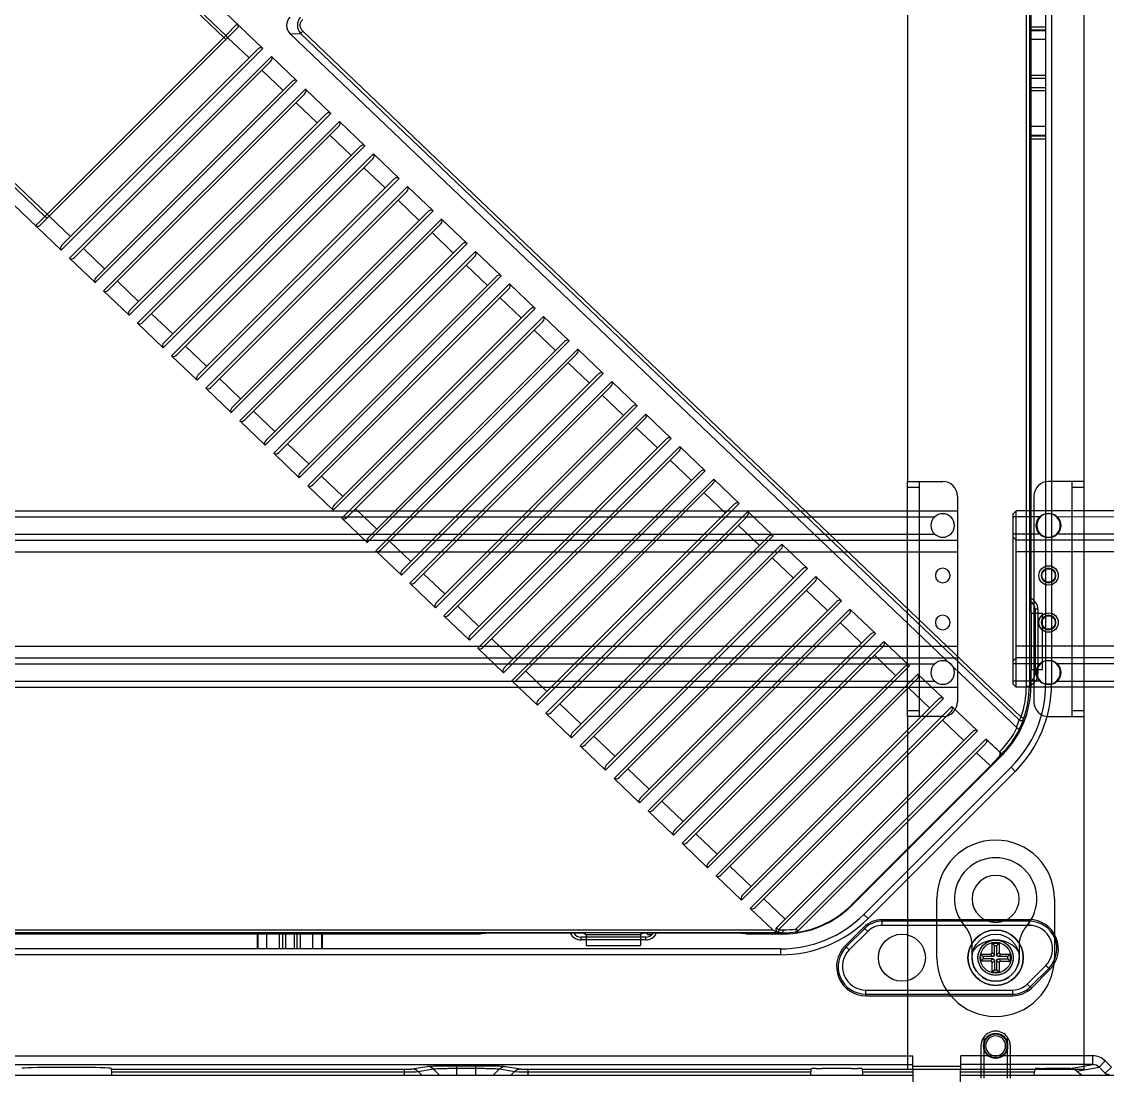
# Model space of a CAD drawing. Header units: millimetres. Extents: x 562 to 17351, y 2396 to 6995.
# Drawn here: x 13129.7 to 13314.3, y 4543.7 to 4722.9 of the extents above; entities that cross this region are included whole.
import ezdxf

# ---------------------------------------------------------------- set-up
doc = ezdxf.new("R2010")
doc.units = ezdxf.units.MM
doc.linetypes.add('HIDDEN', pattern=[0.2, 0.1, -0.1])
doc.layers.add('02___PRT_ALL_AXES', color=7, linetype='Continuous')
doc.layers.add('DEFAULT_2', color=8, linetype='HIDDEN')
doc.layers.add('1轮廓线', color=7, linetype='Continuous', lineweight=25)

# ---------------------------------------------------------------- blocks, each defined once
blk = doc.blocks.new('32211212')
at = {"color": 114, "linetype": 'Continuous', "lineweight": 25, "true_color": 0x139b48}
for p, q in [((4286.61, 2263.17), (4286.61, 2261.67)), ((4290.61, 2261.67), (4290.61, 2263.17)), ((4286.11, 2261.67), (4286.11, 2256.17)), ((4286.91, 2261.67), (4286.61, 2261.67)), ((4286.61, 2261.67), (4286.61, 2256.17)), ((4290.31, 2261.67), (4290.61, 2261.67)), ((4290.61, 2256.17), (4290.61, 2261.67)), ((4291.11, 2256.17), (4291.11, 2261.67)), ((4273.61, 2160.17), (4273.61, 1682.67)), ((4303.61, 2160.17), (4303.61, 1682.67)), ((4273.61, 1682.67), (4279.61, 1682.67)), ((4273.61, 1681.67), (4273.61, 1682.67)), ((4273.61, 1681.67), (4275.61, 1681.67)), ((4273.61, 1643.67), (4273.61, 1681.67)), ((4275.61, 1682.67), (4275.61, 1682.38)), ((4275.61, 1682.38), (4275.61, 1642.96)), ((4303.61, 1682.67), (4297.61, 1682.67)), ((4301.61, 1682.38), (4301.61, 1682.67)), ((4301.61, 1642.96), (4301.61, 1682.38)), ((4301.61, 1681.67), (4303.61, 1681.67)), ((4303.61, 1682.67), (4303.61, 1681.67)), ((4303.61, 1681.67), (4303.61, 1643.67)), ((4282.11, 1680.17), (4282.11, 1645.17)), ((4295.11, 1680.17), (4295.11, 1645.17)), ((4275.61, 1643.67), (4273.61, 1643.67)), ((4273.61, 1642.67), (4273.61, 1643.67)), ((4275.61, 1642.96), (4275.61, 1642.67)), ((4303.61, 1643.67), (4301.61, 1643.67)), ((4301.61, 1642.67), (4301.61, 1642.96)), ((4303.61, 1643.67), (4303.61, 1642.67)), ((4273.61, 1642.67), (4273.61, 1582.67)), ((4279.61, 1642.67), (4273.61, 1642.67)), ((4297.61, 1642.67), (4303.61, 1642.67)), ((4303.61, 1642.67), (4303.61, 1582.67)), ((4278.61, 1601.67), (4278.61, 1611.67)), ((4298.61, 1611.67), (4298.61, 1601.67)), ((4284.61, 1601.67), (4284.61, 1603.73)), ((4292.61, 1603.73), (4292.61, 1601.67)), ((4303.61, 1582.67), (4273.61, 1582.67))]:
    blk.add_line(p, q, dxfattribs=at)
at = {"color": 114, "linetype": 'Continuous', "true_color": 0x139b48}
for p, q in [((3691.61, 1677.17), (3692.11, 1677.67)), ((3691.61, 1648.17), (3691.61, 1677.17)), ((3696.14, 1676.67), (3691.61, 1676.67)), ((3692.11, 1647.67), (3692.11, 1677.67)), ((3742.11, 1677.67), (3692.11, 1677.67)), ((3755.11, 1677.67), (4282.11, 1677.67)), ((3696.14, 1673.67), (3691.61, 1673.67)), ((3691.61, 1673.17), (3692.11, 1672.67)), ((3742.11, 1672.67), (3692.11, 1672.67)), ((3755.11, 1672.67), (4282.11, 1672.67)), ((3742.11, 1670.67), (3692.11, 1670.67)), ((3755.11, 1670.67), (4282.11, 1670.67)), ((3742.11, 1654.67), (3692.11, 1654.67)), ((3755.11, 1654.67), (4282.11, 1654.67)), ((3691.61, 1652.17), (3692.11, 1652.67)), ((3742.11, 1652.67), (3692.11, 1652.67)), ((3755.11, 1652.67), (4282.11, 1652.67)), ((3696.14, 1651.67), (3691.61, 1651.67)), ((3696.14, 1648.67), (3691.61, 1648.67)), ((3691.61, 1648.17), (3692.11, 1647.67)), ((3742.11, 1647.67), (3692.11, 1647.67)), ((3755.11, 1647.67), (4282.11, 1647.67))]:
    blk.add_line(p, q, dxfattribs=at)
for centre, radius in [((3697.61, 1666.67), 1.65), ((3697.61, 1666.67), 1.15), ((3697.61, 1658.67), 1.65), ((3697.61, 1658.67), 1.15)]:
    blk.add_circle(centre, radius, dxfattribs=at)
at = {"color": 114, "linetype": 'Continuous', "lineweight": 25, "true_color": 0x139b48}
for centre, radius, start, end in [((4288.61, 2261.67), 2.5, 143.1301, 180), ((4288.61, 2261.67), 2.5, 36.8699, 143.1301), ((4288.61, 2261.67), 2, 0, 180), ((4288.61, 2261.67), 1.7, 0, 180), ((4288.61, 2261.67), 2.5, 0, 36.8699), ((4288.61, 2261.67), 2, 180, 0), ((4288.61, 2261.67), 1.7, 180, 0), ((4279.61, 1680.17), 2.5, 0, 90), ((4297.61, 1680.17), 2.5, 90, 180), ((4279.61, 1675.17), 2, 0, 180), ((4297.61, 1675.17), 2, 0, 180), ((4279.61, 1675.17), 2, 180, 0), ((4297.61, 1675.17), 2, 180, 0), ((4279.61, 1666.67), 1.25, 0, 180), ((4297.61, 1666.67), 1.25, 0, 180), ((4279.61, 1666.67), 1.25, 180, 0), ((4297.61, 1666.67), 1.25, 180, 0), ((4279.61, 1658.67), 1.25, 0, 180), ((4297.61, 1658.67), 1.25, 0, 180), ((4279.61, 1658.67), 1.25, 180, 0), ((4297.61, 1658.67), 1.25, 180, 0), ((4279.61, 1650.17), 2, 0, 180), ((4297.61, 1650.17), 2, 0, 180), ((4279.61, 1650.17), 2, 180, 0), ((4297.61, 1650.17), 2, 180, 0), ((4279.61, 1645.17), 2.5, 270, 0), ((4297.61, 1645.17), 2.5, 180, 270), ((4288.61, 1611.67), 10, 0, 180), ((4288.61, 1611.67), 7, 318.5904, 221.4096), ((4288.61, 1611.67), 4, 0, 180), ((4288.61, 1611.67), 4, 180, 0), ((4279.61, 1603.73), 5, 0, 41.4096), ((4297.61, 1603.73), 5, 138.5904, 180), ((4288.61, 1599.67), 5, 36.8699, 143.1301), ((4288.61, 1601.67), 10, 180, 0), ((4288.61, 1601.67), 4, 180, 0), ((4288.61, 1586.67), 2.1, 0, 180), ((4288.61, 1586.67), 2.1, 180, 0)]:
    blk.add_arc(centre, radius, start, end, dxfattribs=at)
at = {"layer": '02___PRT_ALL_AXES', "color": 114, "linetype": 'Continuous', "true_color": 0x139b48}
for p, q in [((3738.14, 1676.67), (3699.16, 1676.59)), ((3759.08, 1676.67), (4278.14, 1676.67)), ((3738.14, 1673.67), (3699.1, 1673.69)), ((3759.08, 1673.67), (4278.14, 1673.67)), ((3738.14, 1651.67), (3699.11, 1651.64)), ((3759.08, 1651.67), (4278.14, 1651.67)), ((3738.14, 1648.67), (3699.04, 1648.63)), ((3759.08, 1648.67), (4278.14, 1648.67))]:
    blk.add_line(p, q, dxfattribs=at)
for centre in [(3697.61, 1675.17), (3697.61, 1650.17)]:
    blk.add_circle(centre, 2.1, dxfattribs=at)
blk = doc.blocks.new('*U169')
blk.add_blockref('32211212', (-3997.61, -1923.42))
blk = doc.blocks.new('*U170')
at = {"color": 0, "linetype": 'ByBlock', "lineweight": -2, "transparency": 16777216}
for p in [(600, 675), (1200, 675), (600, 0)]:
    blk.add_blockref('*U169', p, dxfattribs=at)
blk = doc.blocks.new('DASFASFASEFWE')
at = {"color": 7, "linetype": 'Continuous'}
for p, q in [((278.77, 3394.16), (136.81, 3529.77)), ((134.88, 3527.76), (272.45, 3396.34)), ((134.57, 3527.43), (272.14, 3396.02)), ((408.59, 3285.7), (408.59, 3490.95)), ((409.09, 3490.95), (409.09, 3285.7)), ((409.35, 3478.32), (409.35, 3298.32)), ((241.71, 3365.59), (138.37, 3464.31)), ((242.07, 3365.95), (138.72, 3464.68)), ((136.81, 3462.67), (244.45, 3359.84)), ((274.42, 3398.31), (272.45, 3396.34)), ((240.78, 3363.96), (274.46, 3397.63)), ((283.4, 3396.65), (285.16, 3396.69)), ((283.4, 3396.65), (407.34, 3278.25)), ((285.55, 3397.09), (285.16, 3396.69)), ((407.39, 3279.94), (285.16, 3396.69)), ((407.68, 3280.42), (285.55, 3397.09)), ((272.14, 3396.02), (242.07, 3365.95)), ((272.45, 3396.34), (272.14, 3396.02)), ((272.49, 3395.67), (272.14, 3396.02)), ((272.81, 3395.98), (276.42, 3392.53)), ((244.45, 3359.84), (278.77, 3394.16)), ((244.58, 3360.69), (277.91, 3394.01)), ((280.21, 3392.78), (245.89, 3358.46)), ((284.55, 3388.64), (280.21, 3392.78)), ((280.08, 3391.94), (246.75, 3358.61)), ((278.59, 3390.46), (282.21, 3387)), ((250.23, 3354.32), (284.55, 3388.64)), ((250.37, 3355.16), (283.7, 3388.49)), ((286, 3387.25), (251.68, 3352.94)), ((290.34, 3383.11), (286, 3387.25)), ((285.87, 3386.41), (252.54, 3353.09)), ((284.38, 3384.93), (288, 3381.47)), ((256.02, 3348.79), (290.34, 3383.11)), ((256.15, 3349.63), (289.48, 3382.96)), ((291.79, 3381.73), (257.47, 3347.41)), ((296.12, 3377.58), (291.79, 3381.73)), ((291.65, 3380.89), (258.32, 3347.56)), ((290.17, 3379.4), (293.78, 3375.95)), ((261.81, 3343.26), (296.12, 3377.58)), ((261.94, 3344.1), (295.27, 3377.43)), ((297.57, 3376.2), (263.25, 3341.88)), ((301.91, 3372.05), (297.57, 3376.2)), ((297.44, 3375.36), (264.11, 3342.03)), ((295.95, 3373.87), (299.57, 3370.42)), ((267.59, 3337.74), (301.91, 3372.05)), ((267.73, 3338.58), (301.05, 3371.9)), ((303.36, 3370.67), (269.04, 3336.35)), ((307.7, 3366.53), (303.36, 3370.67)), ((303.22, 3369.83), (269.9, 3336.5)), ((301.74, 3368.35), (305.36, 3364.89)), ((241.71, 3365.59), (240.11, 3363.99)), ((242.07, 3365.95), (241.71, 3365.59)), ((242.07, 3365.95), (242.43, 3365.6)), ((246.07, 3362.17), (242.45, 3365.63)), ((273.38, 3332.21), (307.7, 3366.53)), ((273.51, 3333.05), (306.84, 3366.38)), ((309.14, 3365.14), (274.83, 3330.83)), ((313.48, 3361), (309.14, 3365.14)), ((309.01, 3364.3), (275.68, 3330.98)), ((307.53, 3362.82), (311.14, 3359.36)), ((251.85, 3356.64), (248.24, 3360.1)), ((279.17, 3326.68), (313.48, 3361)), ((279.3, 3327.52), (312.63, 3360.85)), ((314.93, 3359.62), (280.61, 3325.3)), ((319.27, 3355.47), (314.93, 3359.62)), ((245.89, 3358.46), (250.23, 3354.32)), ((314.8, 3358.78), (281.47, 3325.45)), ((313.31, 3357.29), (316.93, 3353.84)), ((257.64, 3351.12), (254.02, 3354.57)), ((284.95, 3321.15), (319.27, 3355.47)), ((285.09, 3321.99), (318.41, 3355.32)), ((320.72, 3354.09), (286.4, 3319.77)), ((325.06, 3349.94), (320.72, 3354.09)), ((251.68, 3352.94), (256.02, 3348.79)), ((320.58, 3353.25), (287.26, 3319.92)), ((319.1, 3351.76), (322.71, 3348.31)), ((263.43, 3345.59), (259.81, 3349.04)), ((290.74, 3315.63), (325.06, 3349.94)), ((290.87, 3316.47), (324.2, 3349.79)), ((326.5, 3348.56), (292.18, 3314.24)), ((330.84, 3344.42), (326.5, 3348.56)), ((257.47, 3347.41), (261.81, 3343.26)), ((326.37, 3347.72), (293.04, 3314.39)), ((324.88, 3346.24), (328.5, 3342.78)), ((269.21, 3340.06), (265.6, 3343.52)), ((296.52, 3310.1), (330.84, 3344.42)), ((296.66, 3310.94), (329.99, 3344.27)), ((332.29, 3343.03), (297.97, 3308.72)), ((336.63, 3338.89), (332.29, 3343.03)), ((263.25, 3341.88), (267.59, 3337.74)), ((332.16, 3342.19), (298.83, 3308.87)), ((330.67, 3340.71), (334.29, 3337.25)), ((275, 3334.53), (271.38, 3337.99)), ((302.31, 3304.57), (336.63, 3338.89)), ((302.44, 3305.41), (335.77, 3338.74)), ((338.08, 3337.51), (303.76, 3303.19)), ((342.41, 3333.36), (338.08, 3337.51)), ((269.04, 3336.35), (273.38, 3332.21)), ((337.94, 3336.67), (304.61, 3303.34)), ((336.46, 3335.18), (340.07, 3331.73)), ((280.78, 3329.01), (277.17, 3332.46)), ((308.1, 3299.04), (342.41, 3333.36)), ((308.23, 3299.88), (341.56, 3333.21)), ((343.86, 3331.98), (309.54, 3297.66)), ((348.2, 3327.83), (343.86, 3331.98)), ((274.83, 3330.83), (279.17, 3326.68)), ((343.73, 3331.14), (310.4, 3297.81)), ((342.24, 3329.65), (345.86, 3326.2)), ((286.57, 3323.48), (282.95, 3326.93)), ((313.88, 3293.52), (348.2, 3327.83)), ((314.02, 3294.36), (347.34, 3327.68)), ((349.65, 3326.45), (315.33, 3292.13)), ((353.99, 3322.31), (349.65, 3326.45)), ((280.61, 3325.3), (284.95, 3321.15)), ((349.51, 3325.61), (316.19, 3292.28)), ((348.03, 3324.13), (351.65, 3320.67)), ((292.36, 3317.95), (288.74, 3321.41)), ((319.67, 3287.99), (353.99, 3322.31)), ((319.8, 3288.83), (353.13, 3322.16)), ((355.43, 3320.92), (321.12, 3286.61)), ((359.77, 3316.78), (355.43, 3320.92)), ((286.4, 3319.77), (290.74, 3315.63)), ((355.3, 3320.08), (321.97, 3286.76)), ((353.82, 3318.6), (357.43, 3315.14)), ((298.14, 3312.42), (294.53, 3315.88)), ((325.46, 3282.46), (359.77, 3316.78)), ((325.59, 3283.3), (358.92, 3316.63)), ((361.22, 3315.4), (326.9, 3281.08)), ((365.56, 3311.25), (361.22, 3315.4)), ((292.18, 3314.24), (296.52, 3310.1)), ((361.09, 3314.56), (327.76, 3281.23)), ((359.6, 3313.07), (363.22, 3309.62)), ((303.93, 3306.9), (300.31, 3310.35)), ((331.24, 3276.93), (365.56, 3311.25)), ((331.38, 3277.77), (364.7, 3311.1)), ((367.01, 3309.87), (332.69, 3275.55)), ((371.35, 3305.72), (367.01, 3309.87)), ((297.97, 3308.72), (302.31, 3304.57)), ((366.87, 3309.03), (333.55, 3275.7)), ((365.39, 3307.54), (369, 3304.09)), ((309.72, 3301.37), (306.1, 3304.82)), ((337.03, 3271.41), (371.35, 3305.72)), ((337.16, 3272.25), (370.49, 3305.57)), ((372.79, 3304.34), (338.47, 3270.02)), ((377.13, 3300.2), (372.79, 3304.34)), ((303.76, 3303.19), (308.1, 3299.04)), ((372.66, 3303.5), (339.33, 3270.17)), ((371.17, 3302.02), (374.79, 3298.56)), ((315.5, 3295.84), (311.89, 3299.3)), ((342.81, 3265.88), (377.13, 3300.2)), ((342.95, 3266.72), (376.28, 3300.05)), ((378.58, 3298.81), (344.26, 3264.5)), ((382.92, 3294.67), (378.58, 3298.81)), ((309.54, 3297.66), (313.88, 3293.52)), ((378.45, 3297.97), (345.12, 3264.65)), ((409.35, 3298.32), (409.47, 3298.13)), ((409.47, 3298.13), (411.35, 3298.13)), ((409.47, 3288.52), (409.47, 3298.13)), ((411.35, 3288.52), (411.35, 3298.13)), ((376.96, 3296.49), (380.58, 3293.03)), ((321.29, 3290.31), (317.67, 3293.77)), ((348.6, 3260.35), (382.92, 3294.67)), ((348.73, 3261.19), (382.06, 3294.52)), ((384.37, 3293.29), (350.05, 3258.97)), ((388.7, 3289.14), (384.37, 3293.29)), ((315.33, 3292.13), (319.67, 3287.99)), ((384.23, 3292.45), (350.9, 3259.12)), ((382.75, 3290.96), (386.36, 3287.51)), ((327.07, 3284.79), (323.46, 3288.24)), ((354.39, 3254.82), (388.7, 3289.14)), ((354.52, 3255.66), (387.85, 3288.99)), ((390.15, 3287.76), (355.83, 3253.44)), ((394.49, 3283.61), (390.15, 3287.76)), ((409.47, 3288.52), (409.35, 3288.32)), ((409.35, 3288.32), (409.35, 3285.7)), ((409.47, 3288.52), (411.35, 3288.52)), ((321.12, 3286.61), (325.46, 3282.46)), ((390.02, 3286.92), (356.69, 3253.59)), ((408.59, 3285.7), (409.35, 3285.7)), ((388.53, 3285.43), (392.15, 3281.98)), ((332.86, 3279.26), (329.24, 3282.71)), ((360.17, 3249.3), (394.49, 3283.61)), ((360.31, 3250.14), (393.63, 3283.46)), ((395.94, 3282.23), (361.62, 3247.91)), ((400.28, 3278.09), (395.94, 3282.23)), ((326.9, 3281.08), (331.24, 3276.93)), ((395.8, 3281.39), (362.48, 3248.06)), ((407.68, 3280.42), (408.15, 3280.26)), ((394.32, 3279.91), (397.94, 3276.45)), ((338.65, 3273.73), (335.03, 3277.19)), ((366.09, 3244.61), (399.42, 3277.94)), ((366.45, 3244.26), (400.28, 3278.09)), ((401.72, 3276.7), (369.43, 3244.41)), ((402.07, 3276.37), (401.72, 3276.7)), ((332.69, 3275.55), (337.03, 3271.41)), ((401.59, 3275.86), (369.78, 3244.06)), ((378.89, 3248.41), (404.52, 3274.03)), ((400.1, 3274.38), (402.46, 3272.12)), ((402.46, 3272.12), (403.92, 3273.69)), ((404.39, 3274.16), (403.92, 3273.69)), ((404.52, 3274.03), (404, 3274.56)), ((344.43, 3268.2), (340.82, 3271.66)), ((402.46, 3272.12), (378.82, 3248.48)), ((338.47, 3270.02), (342.81, 3265.88)), ((350.22, 3262.68), (346.6, 3266.13)), ((344.26, 3264.5), (348.6, 3260.35)), ((356.01, 3257.15), (352.39, 3260.6)), ((350.05, 3258.97), (354.39, 3254.82)), ((361.79, 3251.62), (358.18, 3255.08)), ((355.83, 3253.44), (360.17, 3249.3)), ((367.58, 3246.09), (363.96, 3249.55)), ((361.62, 3247.91), (365.45, 3244.26)), ((378.82, 3248.48), (378.89, 3248.41)), ((367.23, 3243.76), (-100.52, 3243.76)), ((-98.74, 3244.26), (365.45, 3244.26)), ((211.76, 3243.57), (314.94, 3243.57)), ((315.77, 3243.64), (315.77, 3243.61)), ((332.44, 3243.68), (316.59, 3243.68)), ((333.43, 3243.63), (333.72, 3243.46)), ((333.72, 3243.46), (342.99, 3243.46)), ((333.72, 3243.46), (333.72, 3241.57)), ((343.27, 3243.63), (342.99, 3243.46)), ((342.99, 3243.46), (342.99, 3241.57)), ((360.12, 3243.68), (344.27, 3243.68)), ((360.92, 3243.64), (360.96, 3243.61)), ((361.76, 3243.57), (367.23, 3243.57)), ((366.09, 3244.61), (366.45, 3244.26)), ((366.45, 3244.26), (367.23, 3244.26)), ((366.45, 3244.26), (366.45, 3243.82)), ((367.23, 3243.57), (367.23, 3244.26)), ((369.43, 3244.41), (369.78, 3244.06)), ((369.46, 3244.25), (369.46, 3244.44)), ((369.5, 3243.92), (369.46, 3244.25)), ((369.69, 3243.97), (369.75, 3244.03)), ((333.72, 3241.57), (342.99, 3241.57))]:
    blk.add_line(p, q, dxfattribs=at)
for centre, radius, start, end in [((284.8, 3398.08), 2, 135.8517, 225.4586), ((392.85, 3285.7), 16.5, 315, 360), ((392.85, 3285.7), 15.74, 340.4081, 0), ((392.85, 3285.7), 16.24, 340.4081, 0), ((484.1, 3234.31), 89.26, 148.8899, 149.255), ((392.85, 3285.7), 15.82, 314.9645, 333.3049), ((392.09, 3285.18), 16.17, 336.3029, 341.0874), ((392.44, 3285.32), 16.5, 334.6281, 335.3469), ((392.46, 3285.31), 16.48, 335.3463, 341.0621), ((392.85, 3285.7), 16.32, 315, 332.7697), ((367.23, 3260.07), 16.5, 270, 315), ((367.23, 3260.07), 16.4, 277.636, 315), ((366.59, 3244.41), 0.611, 216.904, 225.0065), ((367.23, 3260.07), 15.82, 270, 278.0172), ((367.23, 3260.07), 16.32, 270, 278.0172), ((369.34, 3244.32), 0.504, 277.6627, 314.9914)]:
    blk.add_arc(centre, radius, start, end, dxfattribs=at)
for centre, major_axis, ratio, start_param, end_param in [((274.1, 3397.98), (-0.383, 0.321), 0.919837, -3.222361, -1.641338), ((278.27, 3393.67), (0.507, 0.483), 0.713711, 0.033298, 1.604095), ((279.72, 3392.29), (0.507, 0.483), 0.713711, -1.537498, 0.033298), ((284.06, 3388.14), (0.507, 0.483), 0.713711, 0.033298, 1.604095), ((285.5, 3386.76), (0.507, 0.483), 0.713711, -1.537498, 0.033298), ((289.84, 3382.61), (0.507, 0.483), 0.713711, 0.033298, 1.604095), ((291.29, 3381.23), (0.507, 0.483), 0.713711, -1.537498, 0.033298), ((295.63, 3377.09), (0.507, 0.483), 0.713711, 0.033298, 1.604095), ((297.08, 3375.7), (0.507, 0.483), 0.713711, -1.537498, 0.033298), ((301.42, 3371.56), (0.507, 0.483), 0.713711, 0.033298, 1.604095), ((302.86, 3370.18), (0.507, 0.483), 0.713711, -1.537498, 0.033298), ((307.2, 3366.03), (0.507, 0.483), 0.713711, 0.033298, 1.604095), ((308.65, 3364.65), (0.507, 0.483), 0.713711, -1.537498, 0.033298), ((244.94, 3360.34), (0.507, 0.483), 0.713711, 1.604095, 3.174891), ((312.99, 3360.5), (0.507, 0.483), 0.713711, 0.033298, 1.604095), ((314.43, 3359.12), (0.507, 0.483), 0.713711, -1.537498, 0.033298), ((246.39, 3358.96), (0.507, 0.483), 0.713711, -3.108294, -1.537498), ((250.73, 3354.81), (0.507, 0.483), 0.713711, 1.604095, 3.174891), ((318.77, 3354.98), (0.507, 0.483), 0.713711, 0.033298, 1.604095), ((320.22, 3353.59), (0.507, 0.483), 0.713711, -1.537498, 0.033298), ((252.18, 3353.43), (0.507, 0.483), 0.713711, -3.108294, -1.537498), ((256.52, 3349.29), (0.507, 0.483), 0.713711, 1.604095, 3.174891), ((324.56, 3349.45), (0.507, 0.483), 0.713711, 0.033298, 1.604095), ((326.01, 3348.07), (0.507, 0.483), 0.713711, -1.537498, 0.033298), ((257.96, 3347.9), (0.507, 0.483), 0.713711, -3.108294, -1.537498), ((262.3, 3343.76), (0.507, 0.483), 0.713711, 1.604095, 3.174891), ((330.35, 3343.92), (0.507, 0.483), 0.713711, 0.033298, 1.604095), ((331.79, 3342.54), (0.507, 0.483), 0.713711, -1.537498, 0.033298), ((263.75, 3342.38), (0.507, 0.483), 0.713711, -3.108294, -1.537498), ((268.09, 3338.23), (0.507, 0.483), 0.713711, 1.604095, 3.174891), ((336.13, 3338.39), (0.507, 0.483), 0.713711, 0.033298, 1.604095), ((337.58, 3337.01), (0.507, 0.483), 0.713711, -1.537498, 0.033298), ((269.53, 3336.85), (0.507, 0.483), 0.713711, -3.108294, -1.537498), ((273.87, 3332.7), (0.507, 0.483), 0.713711, 1.604095, 3.174891), ((341.92, 3332.87), (0.507, 0.483), 0.713711, 0.033298, 1.604095), ((343.37, 3331.48), (0.507, 0.483), 0.713711, -1.537498, 0.033298), ((275.32, 3331.32), (0.507, 0.483), 0.713711, -3.108294, -1.537498), ((279.66, 3327.18), (0.507, 0.483), 0.713711, 1.604095, 3.174891), ((347.71, 3327.34), (0.507, 0.483), 0.713711, 0.033298, 1.604095), ((349.15, 3325.96), (0.507, 0.483), 0.713711, -1.537498, 0.033298), ((281.11, 3325.79), (0.507, 0.483), 0.713711, -3.108294, -1.537498), ((285.45, 3321.65), (0.507, 0.483), 0.713711, 1.604095, 3.174891), ((353.49, 3321.81), (0.507, 0.483), 0.713711, 0.033298, 1.604095), ((354.94, 3320.43), (0.507, 0.483), 0.713711, -1.537498, 0.033298), ((286.89, 3320.27), (0.507, 0.483), 0.713711, -3.108294, -1.537498), ((291.23, 3316.12), (0.507, 0.483), 0.713711, 1.604095, 3.174891), ((359.28, 3316.28), (0.507, 0.483), 0.713711, 0.033298, 1.604095), ((360.72, 3314.9), (0.507, 0.483), 0.713711, -1.537498, 0.033298), ((292.68, 3314.74), (0.507, 0.483), 0.713711, -3.108294, -1.537498), ((297.02, 3310.59), (0.507, 0.483), 0.713711, 1.604095, 3.174891), ((365.06, 3310.76), (0.507, 0.483), 0.713711, 0.033298, 1.604095), ((366.51, 3309.37), (0.507, 0.483), 0.713711, -1.537498, 0.033298), ((298.47, 3309.21), (0.507, 0.483), 0.713711, -3.108294, -1.537498), ((302.81, 3305.07), (0.507, 0.483), 0.713711, 1.604095, 3.174891), ((370.85, 3305.23), (0.507, 0.483), 0.713711, 0.033298, 1.604095), ((372.3, 3303.85), (0.507, 0.483), 0.713711, -1.537498, 0.033298), ((304.25, 3303.68), (0.507, 0.483), 0.713711, -3.108294, -1.537498), ((308.59, 3299.54), (0.507, 0.483), 0.713711, 1.604095, 3.174891), ((376.64, 3299.7), (0.507, 0.483), 0.713711, 0.033298, 1.604095), ((378.08, 3298.32), (0.507, 0.483), 0.713711, -1.537498, 0.033298), ((310.04, 3298.16), (0.507, 0.483), 0.713711, -3.108294, -1.537498), ((314.38, 3294.01), (0.507, 0.483), 0.713711, 1.604095, 3.174891), ((382.42, 3294.17), (0.507, 0.483), 0.713711, 0.033298, 1.604095), ((383.87, 3292.79), (0.507, 0.483), 0.713711, -1.537498, 0.033298), ((315.82, 3292.63), (0.507, 0.483), 0.713711, -3.108294, -1.537498), ((320.16, 3288.48), (0.507, 0.483), 0.713711, 1.604095, 3.174891), ((388.21, 3288.65), (0.507, 0.483), 0.713711, 0.033298, 1.604095), ((389.66, 3287.26), (0.507, 0.483), 0.713711, -1.537498, 0.033298), ((321.61, 3287.1), (0.507, 0.483), 0.713711, -3.108294, -1.537498), ((325.95, 3282.96), (0.507, 0.483), 0.713711, 1.604095, 3.174891), ((394, 3283.12), (0.507, 0.483), 0.713711, 0.033298, 1.604095), ((395.44, 3281.74), (0.507, 0.483), 0.713711, -1.537498, 0.033298), ((327.4, 3281.57), (0.507, 0.483), 0.713711, -3.108294, -1.537498), ((331.74, 3277.43), (0.507, 0.483), 0.713711, 1.604095, 3.174891), ((333.18, 3276.05), (0.507, 0.483), 0.713711, -3.108294, -1.537498), ((337.52, 3271.9), (0.507, 0.483), 0.713711, 1.604095, 3.174891), ((338.97, 3270.52), (0.507, 0.483), 0.713711, -3.108294, -1.537498), ((343.31, 3266.37), (0.507, 0.483), 0.713711, 1.604095, 3.174891), ((344.76, 3264.99), (0.507, 0.483), 0.713711, -3.108294, -1.537498), ((349.1, 3260.85), (0.507, 0.483), 0.713711, 1.604095, 3.174891), ((350.54, 3259.46), (0.507, 0.483), 0.713711, -3.108294, -1.537498), ((354.88, 3255.32), (0.507, 0.483), 0.713711, 1.604095, 3.174891), ((356.33, 3253.94), (0.507, 0.483), 0.713711, -3.108294, -1.537498), ((360.67, 3249.79), (0.507, 0.483), 0.713711, 1.604095, 3.174891), ((362.11, 3248.41), (0.507, 0.483), 0.713711, -3.108294, -1.537498), ((332.44, 3243.63), (1, 0), 0.052408, 0.087266, 1.570796), ((344.27, 3243.63), (1, 0), 0.052408, 1.570796, 3.054326), ((366.46, 3244.26), (1.14, -0.27), 0.371892, -2.577574, -1.494979)]:
    blk.add_ellipse(centre, major_axis=major_axis, ratio=ratio, start_param=start_param, end_param=end_param, dxfattribs=at)
for points, knots in [([(285.13, 3399.47), (284.98, 3399.27), (284.78, 3398.94), (284.65, 3398.45), (284.61, 3398.08), (284.66, 3397.7), (284.8, 3397.22), (285.01, 3396.89), (285.16, 3396.69)], [0, 0, 0, 0, 0.249436, 0.374676, 0.499994, 0.625313, 0.750552, 1, 1, 1, 1]), ([(285.52, 3399.08), (285.39, 3398.94), (285.21, 3398.72), (285.07, 3398.36), (285.02, 3397.99), (285.16, 3397.52), (285.41, 3397.22), (285.55, 3397.09)], [0, 0, 0, 0, 0.249712, 0.375526, 0.500831, 0.750253, 1, 1, 1, 1]), ([(272.45, 3396.34), (272.49, 3396.3), (272.55, 3396.22), (272.62, 3396.12), (272.66, 3396.05), (272.68, 3395.98), (272.69, 3395.9), (272.67, 3395.85), (272.65, 3395.82)], [0, 0, 0, 0, 0.317089, 0.473933, 0.617377, 0.741148, 0.84513, 1, 1, 1, 1]), ([(241.71, 3365.59), (241.76, 3365.54), (241.85, 3365.47), (241.98, 3365.4), (242.08, 3365.38), (242.15, 3365.37), (242.2, 3365.39), (242.23, 3365.41), (242.24, 3365.42)], [0, 0, 0, 0, 0.315989, 0.598066, 0.718515, 0.823927, 0.916249, 1, 1, 1, 1]), ([(240.78, 3363.96), (240.74, 3363.92), (240.64, 3363.85), (240.49, 3363.83), (240.37, 3363.84), (240.28, 3363.87), (240.19, 3363.92), (240.14, 3363.96), (240.11, 3363.99)], [0, 0, 0, 0, 0.226104, 0.466046, 0.593172, 0.725419, 0.862163, 1, 1, 1, 1]), ([(408.05, 3279.96), (408.05, 3279.98), (408.09, 3280.08), (408.12, 3280.18), (408.15, 3280.26)], [0, 0, 0, 0, 0.232424, 1, 1, 1, 1]), ([(407.39, 3279.94), (407.44, 3279.91), (407.53, 3279.88), (407.65, 3279.85), (407.77, 3279.84), (407.88, 3279.85), (407.97, 3279.88), (408.01, 3279.91), (408.02, 3279.92)], [0, 0, 0, 0, 0.277152, 0.423484, 0.565087, 0.813386, 0.915358, 1, 1, 1, 1]), ([(408.05, 3279.96), (408.04, 3279.96), (408.04, 3279.94), (408.03, 3279.93), (408.02, 3279.92)], [0, 0, 0, 0, 0.238205, 1, 1, 1, 1]), ([(400.28, 3278.09), (400.24, 3278.12), (400.17, 3278.17), (400.04, 3278.2), (399.92, 3278.2), (399.77, 3278.16), (399.59, 3278.08), (399.47, 3277.99), (399.42, 3277.94)], [0, 0, 0, 0, 0.141452, 0.276417, 0.404683, 0.528215, 0.766527, 1, 1, 1, 1]), ([(401.72, 3276.7), (401.76, 3276.67), (401.81, 3276.6), (401.84, 3276.48), (401.84, 3276.35), (401.81, 3276.2), (401.74, 3276.03), (401.64, 3275.92), (401.59, 3275.86)], [0, 0, 0, 0, 0.14182, 0.276833, 0.40489, 0.528122, 0.766105, 1, 1, 1, 1]), ([(403.92, 3273.69), (403.96, 3273.74), (404.05, 3273.86), (404.12, 3274.03), (404.14, 3274.15), (404.14, 3274.23), (404.14, 3274.29), (404.12, 3274.35), (404.1, 3274.39), (404.09, 3274.43), (404.07, 3274.47), (404.05, 3274.5), (404.03, 3274.51)], [0, 0, 0, 0, 0.23314, 0.470919, 0.594052, 0.657744, 0.722887, 0.789021, 0.85743, 0.893057, 0.929346, 1, 1, 1, 1]), ([(314.94, 3243.57), (314.99, 3243.57), (315.09, 3243.57), (315.23, 3243.58), (315.36, 3243.58), (315.48, 3243.58), (315.58, 3243.59), (315.65, 3243.59), (315.69, 3243.6), (315.71, 3243.6), (315.73, 3243.61), (315.74, 3243.61), (315.74, 3243.61)], [0, 0, 0, 0, 0.183944, 0.362856, 0.529354, 0.67717, 0.801738, 0.898779, 0.936022, 0.965419, 0.986767, 1, 1, 1, 1]), ([(315.79, 3243.64), (315.79, 3243.64), (315.8, 3243.64), (315.82, 3243.65), (315.84, 3243.65), (315.88, 3243.66), (315.95, 3243.66), (316.05, 3243.67), (316.17, 3243.67), (316.3, 3243.68), (316.44, 3243.68), (316.54, 3243.68), (316.59, 3243.68)], [0, 0, 0, 0, 0.013233, 0.034581, 0.063978, 0.101221, 0.198262, 0.32283, 0.470646, 0.637144, 0.816056, 1, 1, 1, 1]), ([(360.12, 3243.68), (360.17, 3243.68), (360.27, 3243.68), (360.41, 3243.68), (360.54, 3243.67), (360.65, 3243.67), (360.75, 3243.66), (360.82, 3243.66), (360.86, 3243.65), (360.89, 3243.65), (360.9, 3243.64), (360.91, 3243.64), (360.92, 3243.64)], [0, 0, 0, 0, 0.183944, 0.362856, 0.529354, 0.67717, 0.801738, 0.898779, 0.936022, 0.965419, 0.986767, 1, 1, 1, 1]), ([(360.96, 3243.61), (360.97, 3243.61), (360.98, 3243.61), (360.99, 3243.6), (361.02, 3243.6), (361.06, 3243.59), (361.13, 3243.59), (361.23, 3243.58), (361.34, 3243.58), (361.47, 3243.58), (361.62, 3243.57), (361.71, 3243.57), (361.76, 3243.57)], [0, 0, 0, 0, 0.013233, 0.034581, 0.063978, 0.101221, 0.198262, 0.32283, 0.470646, 0.637144, 0.816056, 1, 1, 1, 1]), ([(366.09, 3244.61), (366.07, 3244.59), (366.03, 3244.53), (365.99, 3244.42), (365.99, 3244.3), (366.01, 3244.23), (366.02, 3244.19)], [0, 0, 0, 0, 0.235027, 0.477318, 0.731893, 1, 1, 1, 1]), ([(366.02, 3244.19), (366.03, 3244.17), (366.05, 3244.12), (366.08, 3244.07), (366.1, 3244.04)], [0, 0, 0, 0, 0.246104, 1, 1, 1, 1]), ([(366.16, 3243.97), (366.2, 3243.93), (366.29, 3243.87), (366.39, 3243.83), (366.45, 3243.82)], [0, 0, 0, 0, 0.508677, 1, 1, 1, 1]), ([(369.4, 3243.82), (369.41, 3243.83), (369.43, 3243.85), (369.46, 3243.88), (369.49, 3243.91), (369.5, 3243.92)], [0, 0, 0, 0, 0.252869, 0.62231, 1, 1, 1, 1]), ([(369.78, 3244.06), (369.75, 3244.02), (369.66, 3243.96), (369.55, 3243.92), (369.5, 3243.92)], [0, 0, 0, 0, 0.499885, 1, 1, 1, 1])]:
    blk.add_open_spline(points, degree=3, knots=knots, dxfattribs=at)
blk.add_open_spline([(404.03, 3274.51), (403.38, 3275.13), (402.72, 3275.75), (402.07, 3276.37)], degree=3, dxfattribs=at)
blk = doc.blocks.new('32332232')
at = {"color": 7, "linetype": 'Continuous'}
for p, q in [((4105.36, 1926.16), (4105.36, 1721.74)), ((4106.36, 1926.16), (4106.36, 1721.74)), ((4105.36, 1833.43), (4102.86, 1833.43)), ((4105.36, 1832.93), (4102.86, 1832.93)), ((4105.36, 1832.84), (4102.86, 1832.84)), ((4105.36, 1831.34), (4102.86, 1831.34)), ((4105.36, 1816.55), (4102.86, 1816.55)), ((4105.36, 1815.05), (4102.86, 1815.05)), ((4102.86, 1814.96), (4105.36, 1814.96)), ((4102.86, 1814.46), (4105.36, 1814.46)), ((4102.86, 1735.57), (4103.05, 1735.57)), ((4104.05, 1734.45), (4103.56, 1734.45)), ((4103.56, 1734.45), (4103.56, 1723.45)), ((4104.05, 1734.45), (4104.05, 1723.45)), ((4104.05, 1723.45), (4103.56, 1723.45)), ((4106.36, 1721.74), (4105.36, 1721.74)), ((4099.5, 1707.6), (4074.46, 1682.55)), ((4100.2, 1706.89), (4099.5, 1707.6)), ((4100.2, 1706.89), (4075.16, 1681.85)), ((4075.16, 1681.85), (4074.46, 1682.55)), ((4102.56, 1681.66), (4077.58, 1681.66)), ((4077.58, 1680.7), (4077.58, 1681.66)), ((4102.56, 1680.7), (4102.56, 1681.66)), ((4074.42, 1680.36), (4071.28, 1677.21)), ((4074.61, 1680.17), (4071.46, 1677.03)), ((4074.42, 1680.36), (4075.11, 1679.67)), ((4102.56, 1681.41), (4077.58, 1681.41)), ((4102.56, 1680.7), (4077.58, 1680.7)), ((3971.36, 1676.7), (3971.36, 1679.35)), ((3971.46, 1676.7), (3971.46, 1679.35)), ((3972.96, 1676.7), (3972.96, 1679.35)), ((3975.04, 1679.35), (3975.04, 1676.7)), ((3975.59, 1679.35), (3975.59, 1676.7)), ((3976.09, 1679.35), (3976.09, 1676.7)), ((3977.62, 1676.7), (3977.62, 1679.35)), ((3978.12, 1676.7), (3978.12, 1679.35)), ((3978.68, 1676.7), (3978.68, 1679.35)), ((3980.75, 1676.7), (3980.75, 1679.35)), ((3982.25, 1679.35), (3982.25, 1676.7)), ((3982.36, 1679.35), (3982.36, 1676.7)), ((4037.36, 1678.7), (4026.36, 1678.7)), ((4026.36, 1678.21), (4026.36, 1678.7)), ((4037.36, 1678.21), (4026.36, 1678.21)), ((4037.36, 1678.21), (4037.36, 1678.7)), ((4037.69, 1679.15), (4037.69, 1679.35)), ((4037.69, 1679.15), (4038.43, 1679.15)), ((4075.11, 1679.67), (4071.96, 1676.53)), ((4060.31, 1676.7), (3593.4, 1676.7)), ((4060.31, 1675.7), (4060.31, 1676.7)), ((4071.28, 1677.21), (4071.96, 1676.53)), ((4060.31, 1675.7), (3593.4, 1675.7)), ((4102.24, 1670.72), (4105.39, 1673.87)), ((4102.75, 1670.22), (4105.89, 1673.37)), ((4102.93, 1670.04), (4106.07, 1673.19)), ((4105.39, 1673.87), (4106.07, 1673.19)), ((4102.24, 1670.72), (4102.93, 1670.04)), ((4074.79, 1669.7), (4099.77, 1669.7)), ((4074.79, 1668.73), (4074.79, 1669.7)), ((4074.79, 1668.99), (4099.77, 1668.99)), ((4074.79, 1668.73), (4099.77, 1668.73)), ((4099.77, 1668.73), (4099.77, 1669.7)), ((3829.16, 1658.51), (4082.77, 1658.51)), ((4082.86, 1653.7), (4082.77, 1658.51)), ((4090.86, 1653.7), (4090.94, 1658.51)), ((4113.36, 1658.51), (4090.94, 1658.51)), ((4113.36, 1657.01), (4113.36, 1658.51)), ((4114.45, 1656.58), (4115.5, 1657.64)), ((4116.54, 1656.61), (4115.5, 1657.64)), ((3829.16, 1657.01), (4082.8, 1657.01)), ((3940.46, 1656.52), (3937.25, 1656.52)), ((3946.54, 1656.24), (3946.46, 1656.37)), ((3946.54, 1656.24), (3996.34, 1656.24)), ((3946.56, 1655.8), (3996.34, 1655.8)), ((3946.57, 1655.2), (3946.56, 1655.8)), ((3996.34, 1655.2), (3996.34, 1656.24)), ((3997.62, 1656.27), (4000.19, 1656.72)), ((3998.67, 1655.83), (4001.23, 1656.28)), ((3999.29, 1655.2), (3998.67, 1655.83)), ((4001.23, 1656.28), (4002.3, 1655.2)), ((4005.25, 1656.83), (4008.46, 1656.83)), ((4005.25, 1655.2), (4005.25, 1656.83)), ((4005.25, 1656.39), (4008.46, 1656.39)), ((4008.46, 1655.2), (4008.46, 1656.83)), ((4012.48, 1656.28), (4011.41, 1655.2)), ((4012.48, 1656.28), (4015.04, 1655.83)), ((4013.52, 1656.72), (4016.09, 1656.27)), ((4014.42, 1655.2), (4015.04, 1655.83)), ((4015.04, 1655.83), (4015.22, 1655.82)), ((4015.22, 1655.82), (4015.77, 1655.81)), ((4016.04, 1655.81), (4017.37, 1655.8)), ((4017.37, 1656.24), (4065.48, 1656.24)), ((4017.37, 1655.2), (4017.37, 1656.24)), ((4017.37, 1655.8), (4065.45, 1655.8)), ((4065.43, 1655.2), (4065.45, 1655.8)), ((4065.48, 1656.24), (4065.61, 1656.37)), ((4066.33, 1656.37), (4065.61, 1656.37)), ((4066.33, 1656.37), (4067.36, 1656.34)), ((4072.35, 1656.34), (4067.36, 1656.34)), ((4072.36, 1656.34), (4073.38, 1656.37)), ((4074.11, 1656.37), (4073.38, 1656.37)), ((4074.11, 1656.37), (4074.23, 1656.24)), ((4074.23, 1656.24), (4082.81, 1656.24)), ((4074.26, 1655.8), (4082.82, 1655.8)), ((4074.28, 1655.2), (4074.26, 1655.8)), ((4090.91, 1656.7), (4082.8, 1656.7)), ((4090.89, 1655.8), (4103.45, 1655.8)), ((4090.9, 1656.24), (4103.48, 1656.24)), ((4113.36, 1657.01), (4090.91, 1657.01)), ((4103.43, 1655.2), (4103.45, 1655.8)), ((4103.48, 1656.24), (4103.61, 1656.37)), ((4104.33, 1656.37), (4103.61, 1656.37)), ((4104.33, 1656.37), (4105.36, 1656.34)), ((4109.54, 1656.34), (4105.36, 1656.34)), ((4109.54, 1656.34), (4113.36, 1657.01)), ((4110.65, 1655.91), (4114.45, 1656.58)), ((4110.65, 1655.91), (4111.38, 1655.31)), ((4115.49, 1655.55), (4114.45, 1656.58)), ((4115.49, 1655.55), (4116.54, 1656.61)), ((3570.88, 1655.2), (4082.83, 1655.2)), ((4090.88, 1655.2), (4126.86, 1655.2)), ((4111.5, 1655.2), (4111.38, 1655.31)), ((4115.78, 1655.2), (4115.49, 1655.55))]:
    blk.add_line(p, q, dxfattribs=at)
blk.add_circle((4080.92, 1675.2), 4, dxfattribs=at)
at = {"color": 6, "linetype": 'Continuous'}
for radius in [4, 2.63]:
    blk.add_circle((4096.86, 1675.2), radius, dxfattribs=at)
at = {"color": 7, "linetype": 'Continuous'}
for centre, radius, start, end in [((4102.06, 1734.45), 1.5, 0, 59.9978), ((4102.06, 1734.45), 1.99, 0, 67.4975), ((4102.06, 1723.45), 1.99, 293.5785, 0), ((4102.06, 1723.45), 1.5, 302.2987, 0), ((4085.36, 1721.74), 20, 315, 0), ((4085.36, 1721.74), 21, 315, 0), ((4060.31, 1696.7), 20, 270, 315), ((4060.31, 1696.7), 21, 270, 315), ((4077.58, 1677.2), 4.47, 90, 135), ((4102.56, 1676.7), 4.97, 315, 90), ((4077.58, 1677.2), 4.21, 90, 135), ((4077.58, 1677.2), 3.5, 90, 135), ((4102.56, 1676.7), 4.71, 315, 90), ((4102.56, 1676.7), 4, 315, 90), ((4026.36, 1680.2), 1.99, 205.0651, 270), ((4026.36, 1680.2), 1.5, 214.2651, 270), ((4037.36, 1680.2), 1.99, 270, 334.9348), ((4037.36, 1680.2), 1.5, 270, 325.7348), ((4074.79, 1673.7), 4.97, 135, 270), ((4074.79, 1673.7), 4.71, 135, 270), ((4074.79, 1673.7), 4, 135, 270), ((4099.77, 1673.2), 3.5, 270, 315), ((4099.77, 1673.2), 4.21, 270, 315), ((4099.77, 1673.2), 4.47, 270, 315), ((3996.35, 1808.4), 152.6, 269.9969, 270.2641), ((3996.5, 1775.24), 119.44, 270.2624, 270.5696), ((3996.93, 1730.46), 74.66, 270.5821, 270.7941), ((3997.6, 1654.77), 1.5, 49.798, 54.7361), ((3997.61, 1654.78), 1.49, 44.8285, 49.8014), ((4016.1, 1654.78), 1.49, 130.1986, 135.1715), ((4016.11, 1654.77), 1.5, 125.2639, 130.202), ((4016.8, 1732.58), 76.78, 269.2277, 269.4281)]:
    blk.add_arc(centre, radius, start, end, dxfattribs=at)
for centre, major_axis, ratio, start_param, end_param in [((3937.25, 1656.37), (6, 0), 0.026186, 1.570796, 3.124139), ((3940.46, 1656.37), (6, 0), 0.026186, 0.017453, 1.570796), ((3946.54, 1654.74), (0, 1.5), 0.017455, 5.497787, 6.257005), ((4065.48, 1654.74), (0, 1.5), 0.026186, 6.309365, 7.068583), ((4074.23, 1654.74), (0, 1.5), 0.026186, 5.497787, 6.257005), ((4103.48, 1654.74), (0, 1.5), 0.026186, 6.309365, 7.068583), ((4109.53, 1654.84), (-1.49, -0.26), 0.988643, 3.968491, 4.537312), ((4109.39, 1654.82), (1.77, 0.18), 0.842575, 0.701726, 0.914092)]:
    blk.add_ellipse(centre, major_axis=major_axis, ratio=ratio, start_param=start_param, end_param=end_param, dxfattribs=at)
for points, knots in [([(4115.5, 1657.64), (4115.22, 1657.91), (4114.54, 1658.36), (4113.75, 1658.51), (4113.36, 1658.51)], [0, 0, 0, 0, 0.49979, 1, 1, 1, 1]), ([(3996.34, 1656.24), (3996.62, 1656.24), (3997, 1656.24), (3997.43, 1656.26), (3997.58, 1656.26), (3997.62, 1656.27)], [0, 0, 0, 0, 0.659742, 0.885071, 1, 1, 1, 1]), ([(3997.97, 1655.81), (3998.05, 1655.81), (3998.29, 1655.82), (3998.52, 1655.82), (3998.67, 1655.83)], [0, 0, 0, 0, 0.362864, 1, 1, 1, 1]), ([(4000.19, 1656.72), (4000.38, 1656.75), (4000.96, 1656.77), (4002.05, 1656.81), (4003.54, 1656.82), (4004.66, 1656.83), (4005.25, 1656.83)], [0, 0, 0, 0, 0.115122, 0.340656, 0.648444, 1, 1, 1, 1]), ([(4001.23, 1656.28), (4001.38, 1656.31), (4001.84, 1656.33), (4002.7, 1656.37), (4003.89, 1656.39), (4004.78, 1656.39), (4005.25, 1656.39)], [0, 0, 0, 0, 0.113703, 0.338882, 0.647279, 1, 1, 1, 1]), ([(4008.46, 1656.83), (4009.05, 1656.83), (4010.17, 1656.82), (4011.66, 1656.81), (4012.76, 1656.77), (4013.33, 1656.75), (4013.52, 1656.72)], [0, 0, 0, 0, 0.35233, 0.660132, 0.885264, 1, 1, 1, 1]), ([(4008.46, 1656.39), (4008.93, 1656.39), (4009.82, 1656.39), (4011.01, 1656.37), (4011.87, 1656.33), (4012.33, 1656.31), (4012.48, 1656.28)], [0, 0, 0, 0, 0.353505, 0.661912, 0.886683, 1, 1, 1, 1]), ([(4016.09, 1656.27), (4016.13, 1656.26), (4016.28, 1656.26), (4016.71, 1656.24), (4017.09, 1656.24), (4017.37, 1656.24)], [0, 0, 0, 0, 0.114888, 0.340273, 1, 1, 1, 1]), ([(4115.49, 1655.55), (4115.54, 1655.52), (4115.75, 1655.39), (4116.01, 1655.36), (4116.19, 1655.37)], [0, 0, 0, 0, 0.232865, 1, 1, 1, 1])]:
    blk.add_open_spline(points, degree=3, knots=knots, dxfattribs=at)
for points in [[(3998.47, 1656), (3998.23, 1656.17), (3997.92, 1656.27), (3997.62, 1656.27)], [(4001.23, 1656.28), (4000.97, 1656.55), (4000.57, 1656.72), (4000.19, 1656.72)], [(4012.48, 1656.28), (4012.74, 1656.55), (4013.14, 1656.72), (4013.52, 1656.72)], [(4015.24, 1656), (4015.48, 1656.17), (4015.79, 1656.27), (4016.09, 1656.27)], [(4114.45, 1656.58), (4114.17, 1656.85), (4113.75, 1657.01), (4113.36, 1657.01)]]:
    blk.add_open_spline(points, degree=3, dxfattribs=at)
at = {"layer": '02___PRT_ALL_AXES', "color": 7, "linetype": 'Continuous'}
for p, q in [((4105.36, 1825.21), (4102.86, 1825.21)), ((4105.36, 1824.71), (4102.86, 1824.71)), ((4102.86, 1823.18), (4105.36, 1823.18)), ((4102.86, 1822.68), (4105.36, 1822.68))]:
    blk.add_line(p, q, dxfattribs=at)
at = {"layer": 'DEFAULT_2', "color": 6, "linetype": 'HIDDEN'}
blk.add_circle((4096.86, 1675.2), 3, dxfattribs=at)
blk.add_blockref('DASFASFASEFWE', (3693.5, -1564.32))
blk = doc.blocks.new('*U166')
blk.add_blockref('32332232', (-3826.86, -1827.7))
blk = doc.blocks.new('*U167')
at = {"color": 0, "linetype": 'ByBlock', "lineweight": -2, "transparency": 16777216}
blk.add_blockref('*U166', (600, 675), dxfattribs=at)
blk = doc.blocks.new('21212121')
at = {"layer": '1轮廓线', "color": 4, "linetype": 'Continuous', "lineweight": 25}
for p, q in [((11578.04, 1949.57), (11578.45, 1949.17)), ((11578.04, 1947.96), (11578.04, 1949.57)), ((11578.04, 1949.57), (11579.24, 1949.57)), ((11579.24, 1949.57), (11578.84, 1949.17)), ((11579.24, 1949.57), (11579.24, 1947.96)), ((11576.14, 1947.67), (11576.55, 1947.27)), ((11576.14, 1946.47), (11576.14, 1947.67)), ((11576.14, 1947.67), (11577.75, 1947.67)), ((11578.45, 1949.17), (11578.84, 1949.17)), ((11578.45, 1947.56), (11578.45, 1949.17)), ((11578.84, 1947.56), (11578.84, 1949.17)), ((11579.53, 1947.67), (11581.14, 1947.67)), ((11581.14, 1947.67), (11580.74, 1947.27)), ((11581.14, 1947.67), (11581.14, 1946.47)), ((11576.14, 1946.47), (11576.55, 1946.88)), ((11577.75, 1946.47), (11576.14, 1946.47)), ((11576.55, 1947.27), (11576.55, 1946.88)), ((11578.16, 1947.27), (11576.55, 1947.27)), ((11578.16, 1946.88), (11576.55, 1946.88)), ((11578.04, 1944.57), (11578.04, 1946.18)), ((11578.45, 1946.59), (11578.45, 1944.98)), ((11578.84, 1944.98), (11578.84, 1946.59)), ((11580.74, 1947.27), (11579.13, 1947.27)), ((11579.13, 1946.88), (11580.74, 1946.88)), ((11579.24, 1946.18), (11579.24, 1944.57)), ((11579.53, 1946.47), (11581.14, 1946.47)), ((11580.74, 1946.88), (11580.74, 1947.27)), ((11581.14, 1946.47), (11580.74, 1946.88)), ((11578.04, 1944.57), (11578.45, 1944.98)), ((11579.24, 1944.57), (11578.04, 1944.57)), ((11578.45, 1944.98), (11578.84, 1944.98)), ((11579.24, 1944.57), (11578.84, 1944.98))]:
    blk.add_line(p, q, dxfattribs=at)
at = {"layer": '1轮廓线', "color": 4, "linetype": 'Continuous', "lineweight": 13}
for p, q in [((11577.75, 1947.67), (11578.16, 1947.27)), ((11578.04, 1947.96), (11578.45, 1947.56)), ((11579.24, 1947.96), (11578.84, 1947.56)), ((11579.53, 1947.67), (11579.13, 1947.27)), ((11577.75, 1946.47), (11578.16, 1946.88)), ((11578.04, 1946.18), (11578.45, 1946.59)), ((11579.24, 1946.18), (11578.84, 1946.59)), ((11579.53, 1946.47), (11579.13, 1946.88))]:
    blk.add_line(p, q, dxfattribs=at)
at = {"layer": '1轮廓线', "color": 4, "linetype": 'Continuous', "lineweight": 25}
for radius in [4.7, 3]:
    blk.add_circle((11578.64, 1947.07), radius, dxfattribs=at)
for start, end in [(0, 180), (180, 0)]:
    blk.add_arc((11578.64, 1947.07), 4.7, start, end, dxfattribs=at)
for points in [[(11577.75, 1947.67), (11577.82, 1947.67), (11577.87, 1947.7), (11577.92, 1947.72), (11577.96, 1947.76), (11578, 1947.79), (11578.02, 1947.84), (11578.04, 1947.9), (11578.04, 1947.96)], [(11578.45, 1947.56), (11578.45, 1947.5), (11578.42, 1947.44), (11578.4, 1947.39), (11578.36, 1947.36), (11578.33, 1947.32), (11578.28, 1947.3), (11578.22, 1947.27), (11578.16, 1947.27)], [(11579.13, 1947.27), (11579.07, 1947.27), (11579.01, 1947.3), (11578.96, 1947.32), (11578.92, 1947.36), (11578.89, 1947.39), (11578.87, 1947.44), (11578.84, 1947.5), (11578.84, 1947.56)], [(11579.24, 1947.96), (11579.24, 1947.9), (11579.27, 1947.84), (11579.29, 1947.79), (11579.33, 1947.76), (11579.36, 1947.72), (11579.41, 1947.7), (11579.47, 1947.67), (11579.53, 1947.67)], [(11578.04, 1946.18), (11578.04, 1946.25), (11578.02, 1946.3), (11578, 1946.35), (11577.96, 1946.39), (11577.92, 1946.43), (11577.87, 1946.45), (11577.82, 1946.47), (11577.75, 1946.47)], [(11578.16, 1946.88), (11578.22, 1946.88), (11578.28, 1946.85), (11578.32, 1946.83), (11578.36, 1946.79), (11578.4, 1946.76), (11578.42, 1946.71), (11578.45, 1946.65), (11578.45, 1946.59)], [(11578.84, 1946.59), (11578.84, 1946.65), (11578.87, 1946.71), (11578.89, 1946.75), (11578.92, 1946.79), (11578.96, 1946.83), (11579.01, 1946.85), (11579.07, 1946.88), (11579.13, 1946.88)], [(11579.53, 1946.47), (11579.47, 1946.47), (11579.41, 1946.45), (11579.36, 1946.43), (11579.33, 1946.39), (11579.29, 1946.35), (11579.27, 1946.3), (11579.24, 1946.25), (11579.24, 1946.18)]]:
    blk.add_open_spline(points, degree=2, knots=[0, 0, 0, 0.25, 0.25, 0.5, 0.5, 0.75, 0.75, 1, 1, 1], dxfattribs=at)

msp = doc.modelspace()

# ---------------------------------------------------------------- block references
for name, p in [('*U167', (12425.3161, 4041.2169)), ('*U170', (12404.3161, 4210.4669)), ('21212121', (1716.673, 2616.6436))]:
    msp.add_blockref(name, p)

doc.saveas('drawing.dxf')
